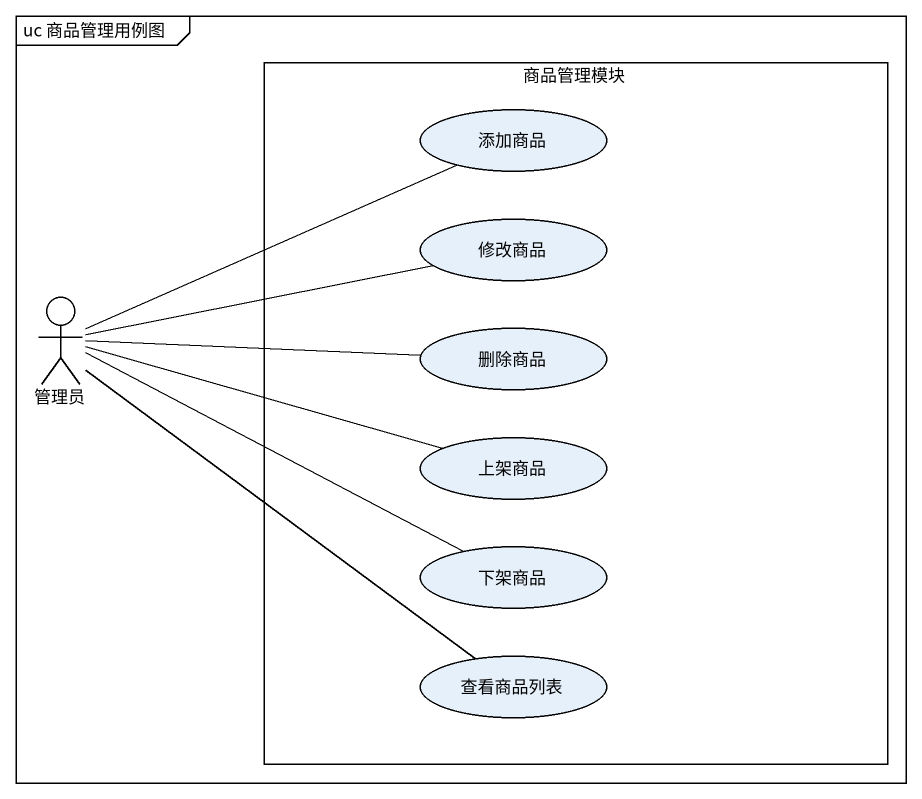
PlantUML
@startuml
mainframe uc 商品管理用例图
rectangle 商品管理模块 {
  usecase 添加商品
  usecase 修改商品
  usecase 删除商品
  usecase 上架商品
  usecase 下架商品
  usecase 查看商品列表
}
actor 管理员
管理员 -right- 添加商品
管理员 -right- 修改商品
管理员 -right- 删除商品
管理员 -right- 上架商品
管理员 -right- 下架商品
管理员 -- 查看商品列表
@enduml
